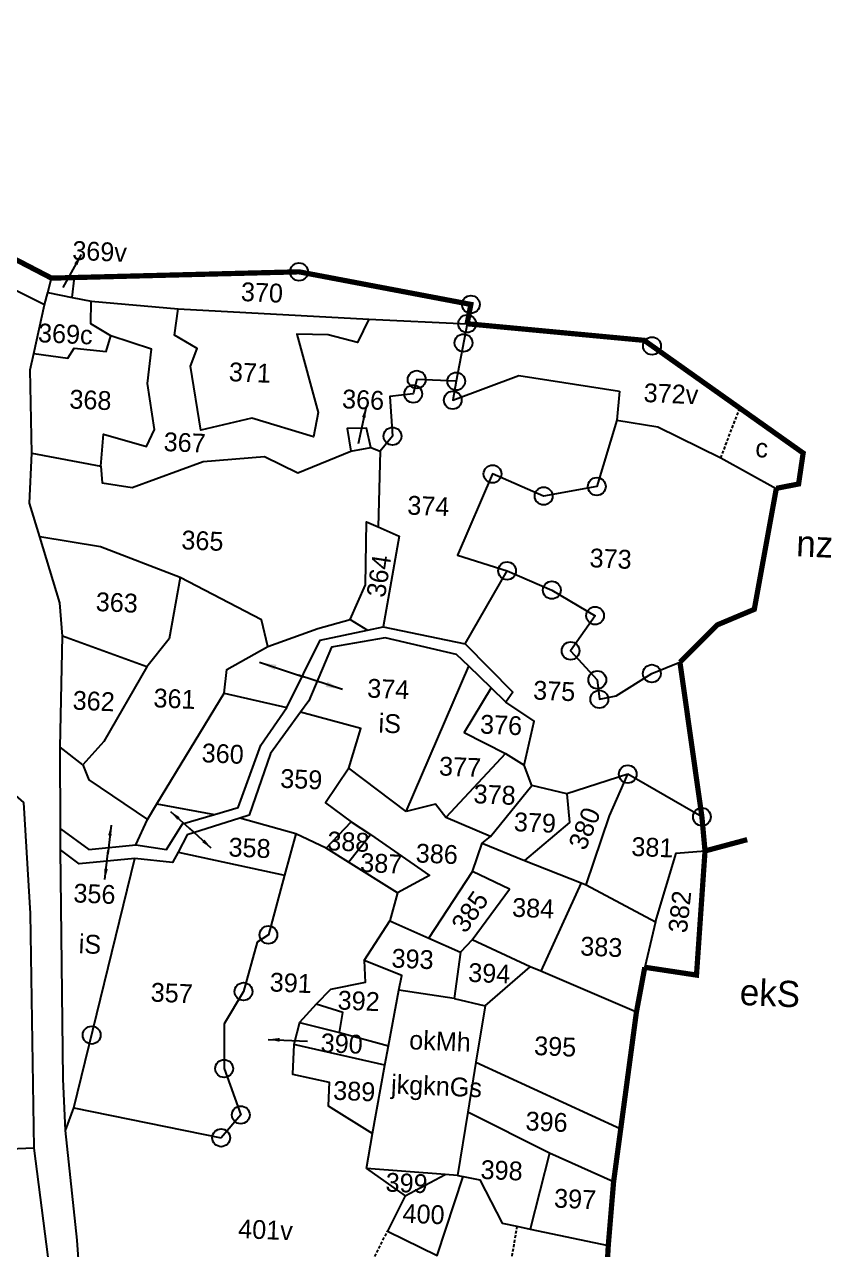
# Model space of a CAD drawing. Header units: feet. Extents: x 706 to 277341, y 6 to 2080556.
# Drawn here: x 276951 to 277339, y 2079936 to 2080525 of the extents above; entities that cross this region are included whole.
import ezdxf
from ezdxf.enums import TextEntityAlignment as Align

# ---------------------------------------------------------------- set-up
doc = ezdxf.new("R2010")
doc.units = ezdxf.units.FT
doc.header["$LTSCALE"] = 0.3
doc.header["$MEASUREMENT"] = 0
doc.linetypes.add('DASHED', pattern=[0.75, 0.5, -0.25])
doc.linetypes.add('DIVIDE', pattern=[1.25, 0.5, -0.25, 0, -0.25, 0, -0.25])
for name, color, linetype in [('POLY_PARCEL', 6, 'Continuous'), ('POLY_ROAD', 30, 'Continuous'), ('POLY_SUBPARCEL', 6, 'DASHED'), ('SYM_ARROW', 1, 'Continuous'), ('SYM_STONE', 1, 'Continuous'), ('TEXT_MAPIN', 7, 'Continuous'), ('TEXT_MAPOUT', 7, 'Continuous'), ('TEXT_PARCEL', 7, 'Continuous'), ('V_BOUND_LINE', 7, 'Continuous'), ('V_DIVIDE_LINE', 7, 'DIVIDE')]:
    doc.layers.add(name, color=color, linetype=linetype)
doc.styles.get("Standard").update_dxf_attribs({"font": 'simplex.shx'})
doc.styles.add('TEXT_MAP', font='')
doc.styles.get('TEXT_MAP').set_extended_font_data('Kruti Dev 050')
doc.dimstyles.get("Standard").update_dxf_attribs({"dimtxt": 0.18, "dimasz": 0.18, "dimexe": 0.18, "dimexo": 0.0625, "dimgap": 0.09, "dimtad": 0, "dimtih": 1, "dimtoh": 1, "dimdec": 4, "dimzin": 0, "dimdsep": 46, "dimtxsty": 'Standard', "dimcen": 0.09, "dimadec": 0, "dimazin": 0, "dimtfac": 1, "dimtdec": 4, "dimtofl": 0, "dimtmove": 0, "dimatfit": 3, "dimfxl": 0, "dimtolj": 1, "dimtzin": 0, "dimarcsym": 0})

# ---------------------------------------------------------------- blocks, each defined once
blk = doc.blocks.new('STONE')
blk.add_circle((0, 0), 0.851)
blk = doc.blocks.new('TEXTARROW')
blk.add_leader([(0.04, -0.01), (8.68, -0.01)], dimstyle='Standard', override={"dimtxt": 2.5, "dimasz": 2.5, "dimexe": 1.25, "dimexo": 0.625, "dimgap": 0.625, "dimtad": 1, "dimtih": 0, "dimtoh": 0, "dimzin": 8, "dimcen": 2.5, "dimtofl": 1})
blk = doc.blocks.new('TEXTDOUBLEARROW')
for points in [[(-6.63, 0.01), (0.2, 0.01)], [(6.25, 0.01), (-0.58, 0.01)]]:
    blk.add_leader(points, dimstyle='Standard', override={"dimtxt": 2.5, "dimasz": 2.5, "dimexe": 1.25, "dimexo": 0.625, "dimgap": 0.625, "dimtad": 1, "dimtih": 0, "dimtoh": 0, "dimzin": 8, "dimcen": 2.5, "dimtofl": 1})
blk = doc.blocks.new('KSYB')
at = {"layer": 'POLY_PARCEL'}
for points in [[(276971.9, 2080408.15), (276973.68, 2080415.23)], [(276983.99, 2080405.79), (276985.04, 2080415.61)], [(276970.38, 2080402.07), (276971.9, 2080408.15)], [(276971.9, 2080408.15), (276983.99, 2080405.79)], [(276983.99, 2080405.79), (276993.3, 2080403.98)], [(277003.17, 2080387.07), (276993.24, 2080392.8), (276993.3, 2080403.98)], [(276993.3, 2080403.98), (277036.22, 2080400.59)], [(277130.27, 2080396.22), (277124.65, 2080384.73), (277110.17, 2080388.4), (277094.82, 2080388.61), (277105.66, 2080349.97), (277103.35, 2080338.04), (277072.97, 2080347), (277047.76, 2080340.93), (277042.53, 2080372.42), (277045.68, 2080381.16), (277034.51, 2080387.56), (277036.22, 2080400.59)], [(277036.22, 2080400.59), (277130.27, 2080396.22)], [(277130.27, 2080396.22), (277178.63, 2080394.32)], [(277178.63, 2080394.32), (277173.52, 2080365.92)], [(276965.21, 2080377.98), (276982.09, 2080375.83), (276985.11, 2080380.78), (277000.88, 2080379.28), (277003.17, 2080387.07)], [(276998.71, 2080322.71), (276999.89, 2080338.48), (277021.2, 2080332.68), (277024.98, 2080341.09), (277021.34, 2080363.67), (277023.19, 2080380.68), (277003.17, 2080387.07)], [(277173.52, 2080365.92), (277154.02, 2080366.63), (277152.36, 2080359.54), (277140.76, 2080358.24), (277142.29, 2080338.58), (277136.33, 2080331.19)], [(277173.52, 2080365.92), (277171.84, 2080356.61), (277204.24, 2080369.07), (277253.97, 2080361.65)], [(277253.97, 2080361.65), (277252.85, 2080347.45)], [(277252.85, 2080347.45), (277243.15, 2080314.59), (277217, 2080309.7), (277191.74, 2080320.38), (277174.84, 2080280.18), (277199.26, 2080272.68)], [(277252.85, 2080347.45), (277273.01, 2080344.16), (277304.13, 2080329.16)], [(277131.65, 2080332.94), (277129.45, 2080342.5), (277119.95, 2080342.2), (277121.77, 2080331.07)], [(276964.62, 2080328.92), (276998.71, 2080322.71)], [(276998.71, 2080322.71), (276999.37, 2080314.47), (277014.17, 2080312.37), (277049.11, 2080325.38), (277079.27, 2080328.13), (277095.77, 2080320.28), (277121.77, 2080331.07)], [(277121.77, 2080331.07), (277131.65, 2080332.94)], [(277131.65, 2080332.94), (277136.33, 2080331.19)], [(277136.33, 2080331.19), (277135.61, 2080293.83)], [(277304.13, 2080329.16), (277331.62, 2080314.36)], [(277122.14, 2080248.12), (277129.61, 2080265.33), (277129.74, 2080296.32), (277135.61, 2080293.83)], [(277135.61, 2080293.83), (277145.95, 2080289.43), (277138.4, 2080244.68)], [(277038.19, 2080268.17), (276998.87, 2080283.01), (276968.94, 2080287.63)], [(277178.94, 2080236.63), (277199.26, 2080272.68)], [(277199.26, 2080272.68), (277221.4, 2080263.37), (277242.8, 2080250.93), (277230.87, 2080233.51), (277244.13, 2080219.31), (277245.23, 2080209.77), (277253.51, 2080211.53), (277270.99, 2080222.62), (277284.8, 2080228.3)], [(277038.19, 2080268.17), (277033.05, 2080237.86), (277022.13, 2080224.01)], [(277081.7, 2080234.46), (277078.48, 2080247.69), (277038.19, 2080268.17)], [(277106.28, 2080243.6), (277122.14, 2080248.12), (277122.14, 2080248.12)], [(277122.14, 2080248.12), (277130.7, 2080242.98)], [(277022.13, 2080224.01), (276980.43, 2080238.78)], [(277081.7, 2080234.46), (277106.28, 2080243.6)], [(277060.29, 2080211.29), (277061.64, 2080222.95), (277081.7, 2080234.46)], [(277022.13, 2080224.01), (277001.22, 2080187.1), (276991.01, 2080175.44)], [(277150.44, 2080153.75), (277180.72, 2080225.58)], [(277191.85, 2080215), (277178.71, 2080192.92), (277199.16, 2080182.58)], [(277027.61, 2080156.47), (277060.29, 2080211.29)], [(277060.29, 2080211.29), (277091.29, 2080204.43)], [(277208.48, 2080176.98), (277213.15, 2080198.65), (277199.18, 2080208.02)], [(277122.07, 2080174.87), (277127.81, 2080194.38), (277097.97, 2080202.21)], [(276991.01, 2080175.44), (276979.8, 2080184.04)], [(277199.16, 2080182.58), (277169.96, 2080150.85)], [(277199.16, 2080182.58), (277208.48, 2080176.98)], [(276991.01, 2080175.44), (276993.91, 2080168.07), (277022.98, 2080148.71)], [(277122.07, 2080174.87), (277110.61, 2080157.71), (277123.38, 2080148.46)], [(277150.44, 2080153.75), (277122.07, 2080174.87)], [(277212.26, 2080166.99), (277208.48, 2080176.98)], [(277259.49, 2080172.94), (277229.63, 2080162.97)], [(277250.72, 2080152.39), (277259.49, 2080172.94)], [(277296.2, 2080152.19), (277259.49, 2080172.94), (277259.49, 2080172.94)], [(277192.19, 2080141.72), (277212.26, 2080166.99)], [(277229.63, 2080162.97), (277212.26, 2080166.99)], [(277229.63, 2080162.97), (277231.04, 2080148.9), (277208.87, 2080130.07)], [(277022.98, 2080148.71), (277027.61, 2080156.47)], [(277027.61, 2080156.47), (277056.05, 2080151.48)], [(277169.96, 2080150.85), (277164.81, 2080157.36), (277150.44, 2080153.75)], [(277017.4, 2080136.17), (277022.98, 2080148.71)], [(277096.2, 2080142.25), (277068.51, 2080149.82)], [(277111.15, 2080135.4), (277123.38, 2080148.46)], [(277123.38, 2080148.46), (277132.91, 2080142.23)], [(277192.19, 2080141.72), (277169.96, 2080150.85)], [(277239.47, 2080118.25), (277250.72, 2080152.39)], [(277096.2, 2080142.25), (277090.81, 2080121.79)], [(277111.15, 2080135.4), (277096.2, 2080142.25)], [(277122.21, 2080128.58), (277132.91, 2080142.23)], [(277132.91, 2080142.23), (277162.27, 2080122.23), (277146.46, 2080113.61)], [(277187.96, 2080138.39), (277192.19, 2080141.72)], [(277183.35, 2080124.32), (277187.96, 2080138.39)], [(277187.96, 2080138.39), (277208.87, 2080130.07)], [(276987.91, 2080006.43), (277016.88, 2080129.52)], [(277038.21, 2080132.73), (277090.81, 2080121.79)], [(277122.21, 2080128.58), (277111.15, 2080135.4)], [(277208.87, 2080130.07), (277237.03, 2080119.19)], [(277273.65, 2080100.29), (277283.69, 2080134.1), (277297.86, 2080135.38)], [(277146.46, 2080113.61), (277122.21, 2080128.58)], [(277162.17, 2080091.37), (277183.35, 2080124.32)], [(277183.39, 2080090.73), (277201.73, 2080115.77), (277183.35, 2080124.32)], [(277090.81, 2080121.79), (277083.05, 2080092.38), (277077.55, 2080088.78), (277071, 2080064.34), (277061.56, 2080048.42), (277061.74, 2080026.28), (277070.12, 2080003.53), (277060.55, 2079992.17)], [(277237.03, 2080119.19), (277217.35, 2080075.43)], [(277237.03, 2080119.19), (277239.47, 2080118.25)], [(277239.47, 2080118.25), (277273.65, 2080100.29)], [(277146.46, 2080113.61), (277142.86, 2080099.82)], [(277130.25, 2080080.05), (277142.86, 2080099.82)], [(277142.86, 2080099.82), (277162.17, 2080091.37)], [(277273.65, 2080100.29), (277268.63, 2080077.82)], [(277162.17, 2080091.37), (277177.82, 2080084.56)], [(277183.39, 2080090.73), (277177.82, 2080084.56)], [(277212.14, 2080077.57), (277183.39, 2080090.73)], [(277177.82, 2080084.56), (277174.75, 2080061.7)], [(277130.25, 2080080.05), (277130.87, 2080069.32), (277113.81, 2080065.64), (277106.78, 2080058.38)], [(277147.56, 2080065.66), (277148.88, 2080072.9), (277130.25, 2080080.05)], [(277190.14, 2080058.24), (277212.14, 2080077.57)], [(277217.35, 2080075.43), (277212.14, 2080077.57)], [(277264.66, 2080055.59), (277217.35, 2080075.43)], [(277142.6, 2080038.1), (277147.56, 2080065.66)], [(277174.75, 2080061.7), (277147.56, 2080065.66)], [(277106.78, 2080058.38), (277098.68, 2080049.29)], [(277118.5, 2080044.56), (277120.07, 2080054.31), (277106.78, 2080058.38)], [(277174.75, 2080061.7), (277190.14, 2080058.24)], [(277190.14, 2080058.24), (277185.8, 2080030.38)], [(277098.68, 2080049.29), (277096.01, 2080038.4)], [(277098.68, 2080049.29), (277118.5, 2080044.56)], [(277118.5, 2080044.56), (277142.6, 2080038.1)], [(277096.01, 2080038.4), (277095.45, 2080023.8), (277113.48, 2080020.01), (277113.07, 2080008.32), (277135.16, 2079994.93)], [(277140.84, 2080028.55), (277096.01, 2080038.4)], [(277140.84, 2080028.55), (277142.6, 2080038.1)], [(277135.16, 2079994.93), (277140.84, 2080028.55)], [(277185.8, 2080030.38), (277181.97, 2080005.78)], [(277185.8, 2080030.38), (277257.39, 2079998.17)], [(276983.8, 2079995.19), (276987.91, 2080006.43)], [(276987.91, 2080006.43), (277060.55, 2079992.17)], [(277181.97, 2080005.78), (277177.1, 2079974.52)], [(277222.43, 2079985.78), (277181.97, 2080005.78)], [(277132.26, 2079977.57), (277135.16, 2079994.93)], [(276968.28, 2079986.38), (276924.41, 2079984.19)], [(277222.43, 2079985.78), (277213.1, 2079948.38)], [(277254.07, 2079971.94), (277222.43, 2079985.78)], [(277171.1, 2079974.93), (277132.26, 2079977.57)], [(277132.26, 2079977.57), (277151.42, 2079964.25)], [(277142.9, 2079946.83), (277167.48, 2079934.91), (277179.96, 2079973.98)], [(277151.42, 2079964.25), (277171.1, 2079974.93)], [(277177.1, 2079974.52), (277171.1, 2079974.93)], [(277177.1, 2079974.52), (277179.96, 2079973.98)], [(277179.96, 2079973.98), (277188.11, 2079972.43), (277199.39, 2079951.17), (277206.57, 2079949.71)], [(277151.42, 2079964.25), (277142.9, 2079946.83)], [(277206.57, 2079949.71), (277213.1, 2079948.38)], [(277213.1, 2079948.38), (277251.69, 2079940.52)]]:
    blk.add_lwpolyline(points, dxfattribs=at)
at = {"layer": 'POLY_ROAD'}
for points in [[(276970.38, 2080402.07), (276859.38, 2080456.38), (276830.7, 2080490.11), (276820.73, 2080535.3)], [(276965.21, 2080377.98), (276970.38, 2080402.07)], [(276964.62, 2080328.92), (276963.49, 2080369.96), (276965.21, 2080377.98)], [(276968.94, 2080287.63), (276963.77, 2080304.19), (276964.62, 2080328.92)], [(276980.43, 2080238.78), (276979.07, 2080255.17), (276968.94, 2080287.63)], [(277130.7, 2080242.98), (277138.4, 2080244.68)], [(277138.4, 2080244.68), (277178.94, 2080236.63)], [(276979.8, 2080184.04), (276980.43, 2080238.78)], [(277091.29, 2080204.43), (277107.46, 2080237.86), (277130.7, 2080242.98)], [(277180.72, 2080225.58), (277174.68, 2080231.33), (277139.51, 2080239.2), (277113.08, 2080234.43), (277102.03, 2080207.93), (277097.97, 2080202.21)], [(277178.94, 2080236.63), (277202.52, 2080212.96), (277199.18, 2080208.02)], [(277191.85, 2080215), (277180.72, 2080225.58)], [(277199.18, 2080208.02), (277191.85, 2080215)], [(277056.05, 2080151.48), (277067.74, 2080154.97), (277078.62, 2080185.9), (277091.29, 2080204.43)], [(277097.97, 2080202.21), (277083.4, 2080181.7), (277073.1, 2080151.33), (277068.51, 2080149.82)], [(276980.19, 2080143.83), (276979.8, 2080184.04)], [(276932.35, 2080182.04), (276961.84, 2080156.7), (276965.65, 2080102.06), (276968.28, 2079986.38)], [(277017.4, 2080136.17), (277032.51, 2080134.06), (277040.24, 2080146.76), (277056.05, 2080151.48)], [(277068.51, 2080149.82), (277042.69, 2080141.32), (277038.21, 2080132.73)], [(276980.19, 2080143.83), (276994.22, 2080133.82), (277017.4, 2080136.17)], [(276980.29, 2080133.43), (276980.19, 2080143.83)], [(277016.88, 2080129.52), (276989.57, 2080126.68), (276980.29, 2080133.43)], [(276983.8, 2079995.19), (276982.44, 2080020.61), (276980.29, 2080133.43)], [(277038.21, 2080132.73), (277035.57, 2080127.65), (277016.88, 2080129.52)], [(276994.4, 2079885.43), (276989.93, 2079941.16), (276983.8, 2079995.19)], [(276968.28, 2079986.38), (276984.49, 2079867.54)]]:
    blk.add_lwpolyline(points, dxfattribs=at)
at = {"layer": 'POLY_SUBPARCEL', "ltscale": 10, "flags": 128}
for points in [[(277304.13, 2080329.16), (277313.31, 2080353.77)], [(277206.57, 2079949.71), (277191.99, 2079858.3)], [(277100.97, 2079861.47), (277142.9, 2079946.83)]]:
    blk.add_lwpolyline(points, dxfattribs=at)
at = {"layer": 'V_BOUND_LINE', "const_width": 2.58}
for points in [[(276834.17, 2080537.88), (276832.2, 2080536.35), (276860.71, 2080472.9), (276973.68, 2080415.23)], [(276985.04, 2080415.61), (277095.61, 2080419.28), (277180.42, 2080403.87), (277178.63, 2080394.32)], [(276973.68, 2080415.23), (276985.04, 2080415.61)], [(277178.63, 2080394.32), (277265.96, 2080386.81), (277313.31, 2080353.77)], [(277313.31, 2080353.77), (277344.71, 2080331.87), (277342.58, 2080316.61), (277331.62, 2080314.36)], [(277331.62, 2080314.36), (277321.23, 2080254.66), (277303.02, 2080246.83), (277284.8, 2080228.3)], [(277284.8, 2080228.3), (277296.2, 2080152.19)], [(277296.2, 2080152.19), (277297.86, 2080135.38)], [(277297.86, 2080135.38), (277294.13, 2080074.17), (277268.63, 2080077.82)], [(277268.63, 2080077.82), (277264.66, 2080055.59)], [(277264.66, 2080055.59), (277257.39, 2079998.17)], [(277257.39, 2079998.17), (277254.07, 2079971.94)], [(277254.07, 2079971.94), (277251.69, 2079940.52)], [(277251.69, 2079940.52), (277247.22, 2079848.99)]]:
    blk.add_lwpolyline(points, dxfattribs=at)
at = {"layer": 'V_DIVIDE_LINE', "ltscale": 10, "const_width": 2.58, "flags": 128}
blk.add_lwpolyline([(277297.86, 2080135.38), (277318.61, 2080141.12)], dxfattribs=at)
at = {"layer": 'SYM_ARROW', "ltscale": 10}
for name, p, xscale, yscale, zscale, rotation in [('TEXTARROW', (276988.3, 2080427.02), 2.157034957839132, 2.157034957839132, 2.157034957839132, 241.4305745493347), ('TEXTARROW', (277129.22, 2080353.11), 2.157034957839132, 2.157034957839132, 2.157034957839132, 258.3570923044056), ('TEXTDOUBLEARROW', (277098.77, 2080219.89), 3.344743840914552, 3.344743840914552, 3.344743840914552, 342.1316126267145), ('TEXTDOUBLEARROW', (277044.18, 2080144.18), 2.099238689480146, 2.099238689480146, 2.099238689480146, 138.3626018213369), ('TEXTDOUBLEARROW', (277003.74, 2080132.86), 2.099238689480146, 2.099238689480146, 2.099238689480146, 83.93802785431835), ('TEXTARROW', (277083.23, 2080040.89), 2.251207185183301, 2.251207185183301, 2.251207185183301, 358.0020357429324)]:
    blk.add_blockref(name, p, dxfattribs=dict(at, xscale=xscale, yscale=yscale, zscale=zscale, rotation=rotation))
at = {"layer": 'SYM_STONE', "xscale": 5.151780583914045, "yscale": 5.151780583914045, "zscale": 5.151780583914045, "rotation": 358.0020357429324}
for p in [(277095.61, 2080419.28), (277180.42, 2080403.87), (277178.63, 2080394.32), (277176.93, 2080384.86), (277269.84, 2080384.1), (277154.02, 2080366.63), (277173.52, 2080365.92), (277152.36, 2080359.54), (277171.84, 2080356.61), (277142.29, 2080338.58), (277191.74, 2080320.38), (277243.15, 2080314.59), (277217, 2080309.7), (277199.26, 2080272.68), (277221.4, 2080263.37), (277242.8, 2080250.93), (277230.87, 2080233.51), (277270.99, 2080222.62), (277244.13, 2080219.31), (277245.23, 2080209.77), (277259.49, 2080172.94), (277296.2, 2080152.19), (277083.05, 2080092.38), (277071, 2080064.34), (276996.35, 2080042.29), (277061.74, 2080026.28), (277070.12, 2080003.53), (277060.55, 2079992.17)]:
    blk.add_blockref('STONE', p, dxfattribs=at)
at = {"layer": 'TEXT_MAPIN', "style": 'TEXT_MAP'}
for s, height, p in [('c', 9.27, (277324.3, 2080334.13)), ('iS', 9.273, (277142.07, 2080197.18)), ('iS', 9.273, (276995.18, 2080087.29))]:
    blk.add_text(s, height=height, rotation=358.00204, dxfattribs=at).set_placement(p, align=Align.MIDDLE)
for s, p in [('okMh', (277152.71, 2080036.56)), ('jkgknGs', (277143.93, 2080014.66))]:
    blk.add_text(s, height=9.273, rotation=358.00204, dxfattribs=at).set_placement(p)
at = {"layer": 'TEXT_MAPOUT', "style": 'TEXT_MAP'}
for s, p in [('nz', (277341.5, 2080280.98)), ('ekS', (277315.37, 2080059.64))]:
    blk.add_text(s, height=12.879, rotation=358.00204, dxfattribs=at).set_placement(p)
at = {"layer": 'TEXT_PARCEL', "style": 'TEXT_MAP'}
for s, rotation, p in [('369v', 358.00204, (276997.3, 2080428.55)), ('370', 358.00204, (277077.45, 2080408.96)), ('369c', 358.00204, (276980.74, 2080387.78)), ('371', 358.00204, (277071.83, 2080369.43)), ('372v', 358.00204, (277279.37, 2080360.61)), ('368', 358.00204, (276993.35, 2080355.36)), ('366', 358.00204, (277127.71, 2080356.51)), ('367', 358.00204, (277039.96, 2080334.73)), ('374', 358.00204, (277160.24, 2080304.36)), ('365', 358.00204, (277049.07, 2080286.4)), ('373', 358.00204, (277250.25, 2080279.08)), ('364', 81.81651, (277136.1, 2080269.61)), ('363', 358.00204, (277007.11, 2080255.61)), ('374', 358.00204, (277141.19, 2080214)), ('375', 358.00204, (277222.96, 2080213.67)), ('362', 358.00204, (276996.11, 2080206.95)), ('361', 358.00204, (277035.92, 2080208.41)), ('376', 358.00204, (277196.92, 2080196.7)), ('360', 358.00204, (277059.88, 2080181.51)), ('377', 358.00204, (277176.86, 2080175.9)), ('359', 358.00204, (277098.67, 2080169.22)), ('378', 358.00204, (277193.99, 2080162.33)), ('379', 358.00204, (277213.96, 2080148.72)), ('380', 68.16254, (277238.38, 2080146.01)), ('388', 358.00204, (277122.13, 2080138.6)), ('381', 358.00204, (277271.94, 2080137)), ('358', 358.00204, (277073.46, 2080135.18)), ('386', 358.00204, (277165.74, 2080132.93)), ('387', 358.00204, (277138.4, 2080128.05)), ('356', 358.00204, (276997.21, 2080111.94)), ('385', 55.5901, (277182.2, 2080104.57)), ('384', 358.00204, (277213.42, 2080106.54)), ('382', 84.31342, (277285.63, 2080105.33)), ('383', 358.00204, (277247.14, 2080087.71)), ('393', 358.00204, (277154.19, 2080081.04)), ('394', 358.00204, (277192.03, 2080074.28)), ('391', 358.00204, (277094.26, 2080068.8)), ('357', 358.00204, (277035.65, 2080063.36)), ('392', 358.00204, (277127.79, 2080060.17)), ('390', 358.00204, (277119.6, 2080039.07)), ('395', 358.00204, (277224.79, 2080038.46)), ('389', 358.00204, (277125.94, 2080015.66)), ('396', 358.00204, (277220.84, 2080001.3)), ('398', 358.00204, (277198.87, 2079977.21)), ('399', 358.00204, (277152.11, 2079970.59)), ('397', 358.00204, (277235.18, 2079963.36)), ('400', 358.00204, (277160.58, 2079955.35)), ('401v', 358.00204, (277082.76, 2079947))]:
    blk.add_text(s, height=9.273, rotation=rotation, dxfattribs=at).set_placement(p, align=Align.MIDDLE)

msp = doc.modelspace()

# ---------------------------------------------------------------- block references
at = {"xscale": 0.9749181663385333, "yscale": 0.9749181663385333, "zscale": 0.9749181663385333, "rotation": 359.5592678696223}
msp.add_blockref('KSYB', (-8655.86, 54305.56), dxfattribs=at)

doc.saveas('drawing.dxf')
